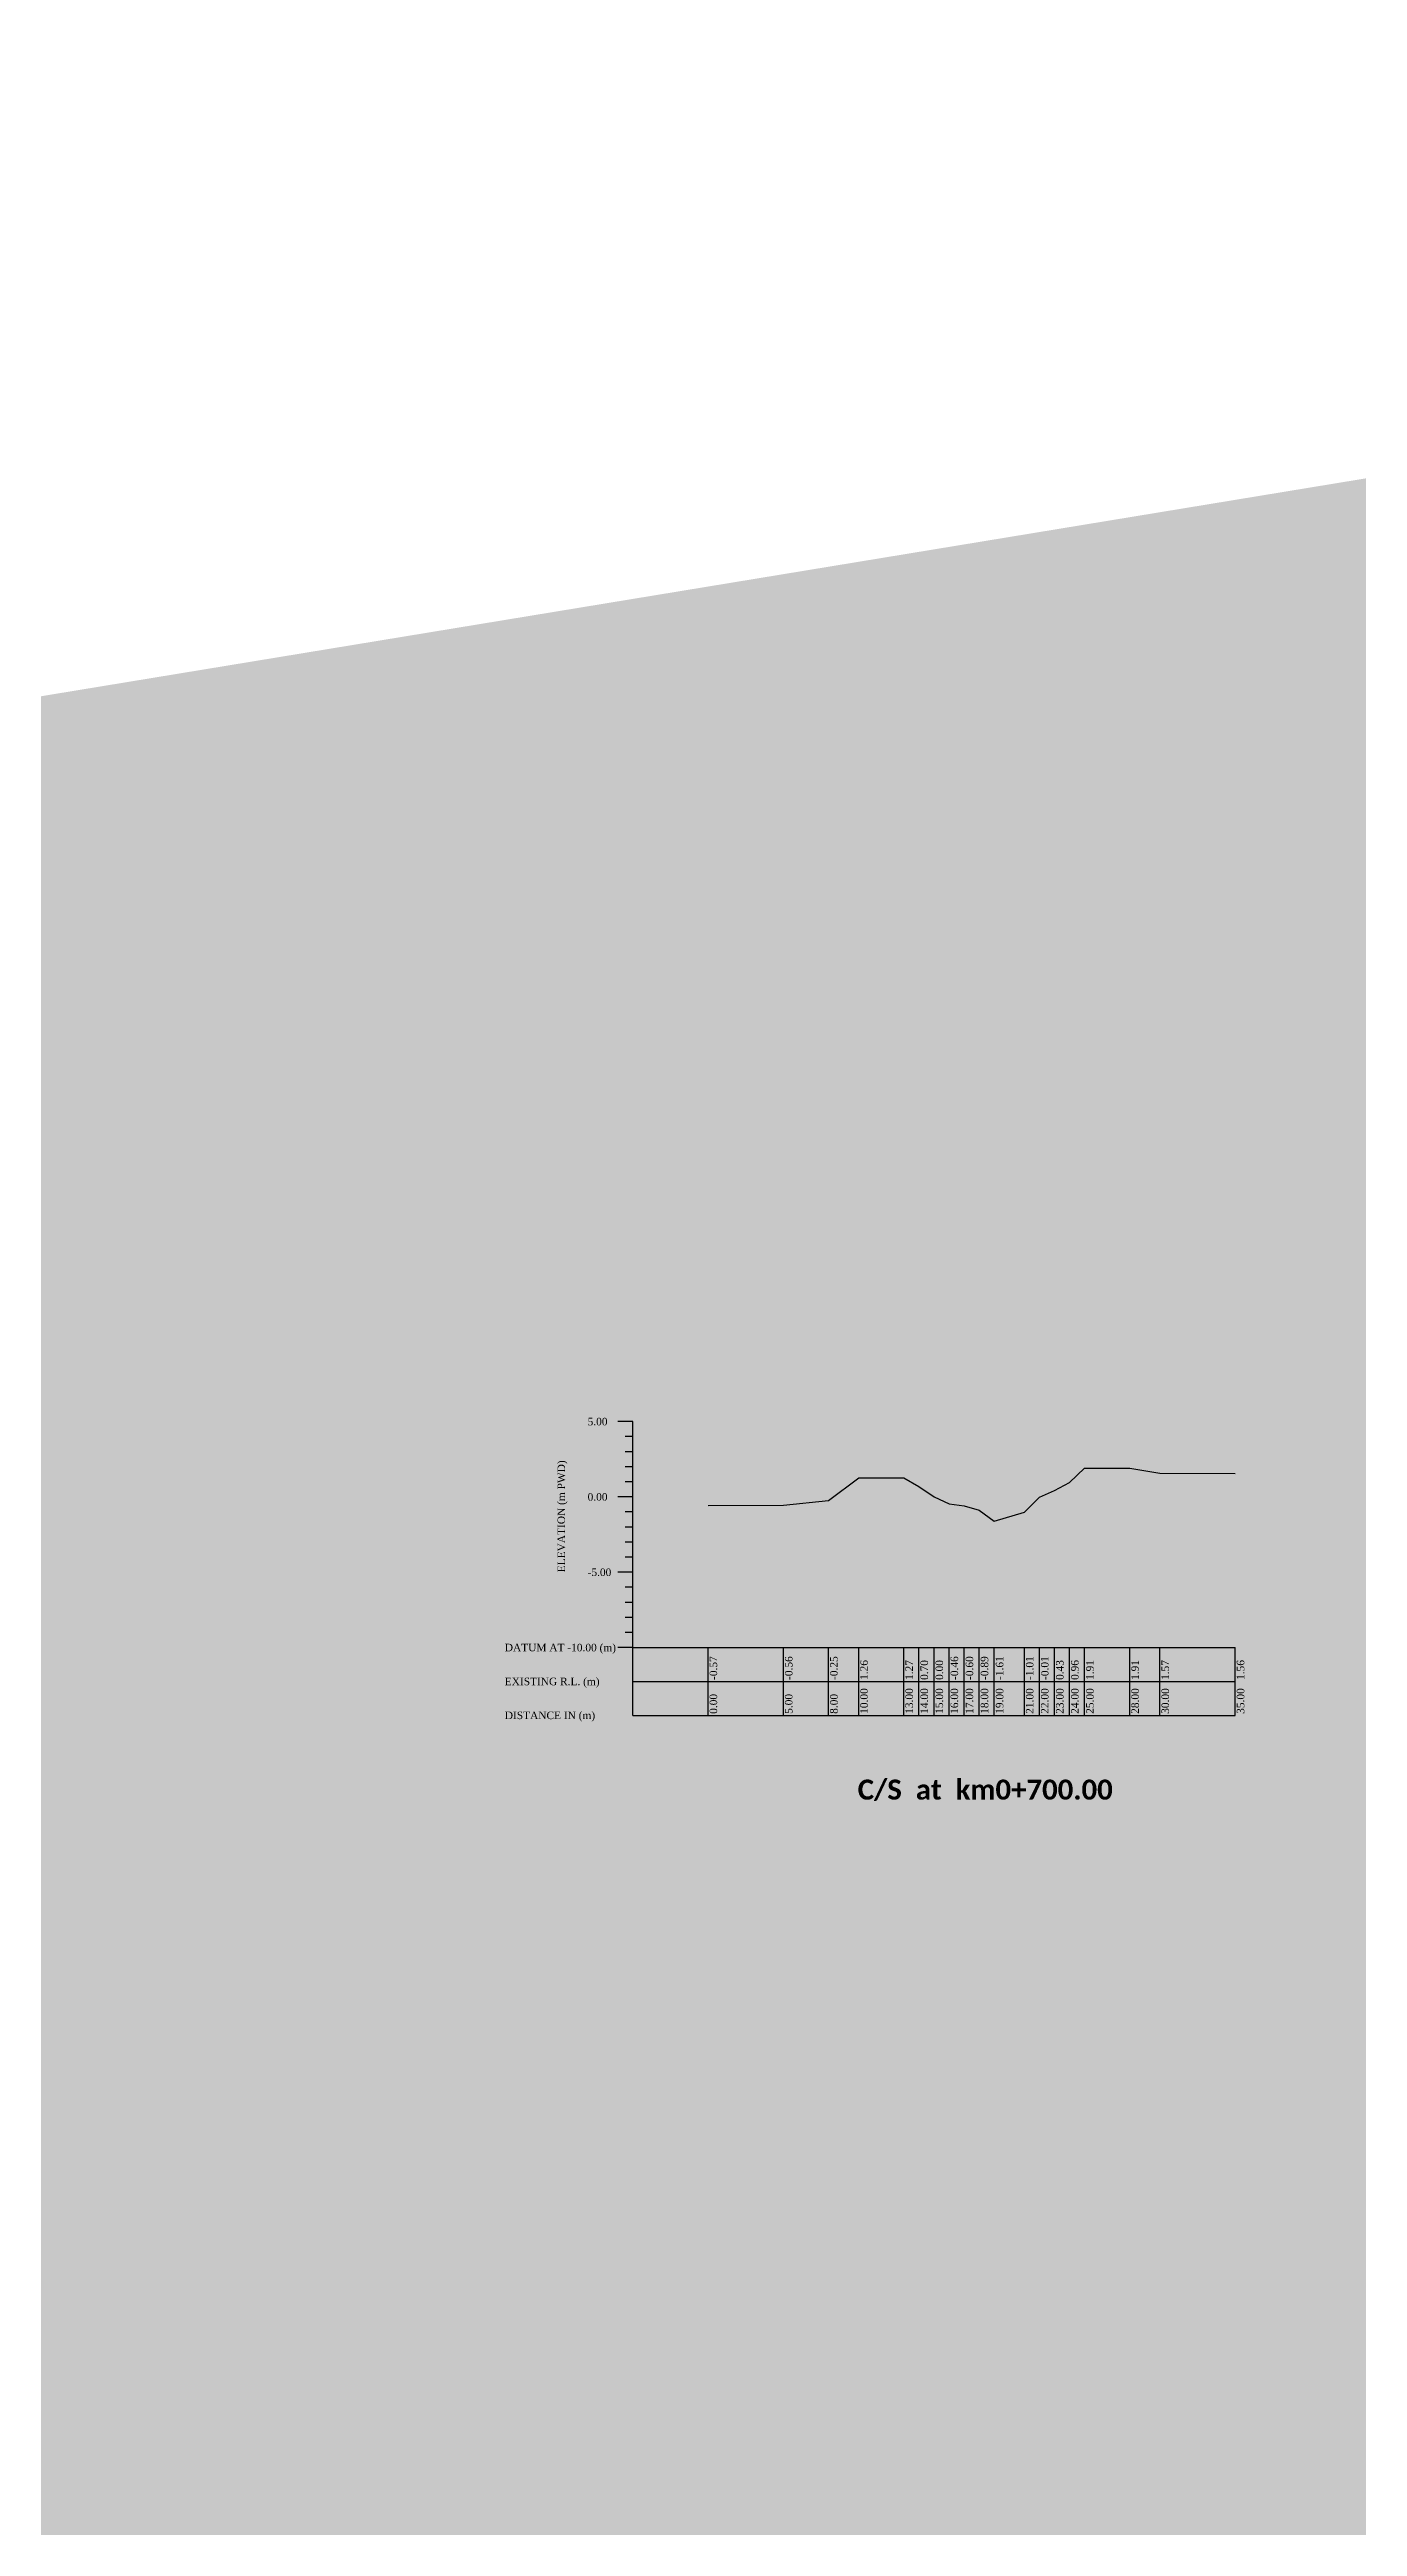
# Model space of a CAD drawing. Header units: metres. Extents: x -148477 to 178947, y -19024 to 2962.
# Drawn here: x 178686.7 to 178773.6, y 2797.2 to 2961.6 of the extents above; entities that cross this region are included whole.
import ezdxf

# ---------------------------------------------------------------- set-up
doc = ezdxf.new("R2010")
doc.units = ezdxf.units.M
doc.styles.add('liza', font='times.ttf', dxfattribs={"height": 2})
doc.styles.get("Standard").update_dxf_attribs({"font": 'times.ttf'})
doc.dimstyles.new('ISO-25', dxfattribs={"dimtxt": 2.5, "dimasz": 2.5, "dimexe": 1.25, "dimexo": 0.625, "dimtad": 1, "dimtxsty": 'Standard', "dimcen": 2.5, "dimadec": 0, "dimazin": 0, "dimtfac": 1, "dimtmove": 0, "dimatfit": 3, "dimfxl": 1, "dimarcsym": 0})

msp = doc.modelspace()

# ---------------------------------------------------------------- linework, layer by layer
at = {"color": 0, "linetype": 'ByBlock', "lineweight": -2, "ltscale": 0.5}
for p, q in [((178725.4579, 2870.5442), (178724.4579, 2870.5442)), ((178725.4579, 2851.0442), (178725.4579, 2870.5442)), ((178725.4579, 2869.5442), (178724.9579, 2869.5442)), ((178725.4579, 2868.5442), (178724.9579, 2868.5442)), ((178725.4579, 2867.5442), (178724.9579, 2867.5442)), ((178725.4579, 2865.5442), (178724.4579, 2865.5442)), ((178725.4579, 2866.5442), (178724.9579, 2866.5442)), ((178725.4579, 2864.5442), (178724.9579, 2864.5442)), ((178725.4579, 2863.5442), (178724.9579, 2863.5442)), ((178725.4579, 2862.5442), (178724.9579, 2862.5442)), ((178725.4579, 2860.5442), (178724.4579, 2860.5442)), ((178725.4579, 2861.5442), (178724.9579, 2861.5442)), ((178725.4579, 2859.5442), (178724.9579, 2859.5442)), ((178725.4579, 2858.5442), (178724.9579, 2858.5442)), ((178725.4579, 2857.5442), (178724.9579, 2857.5442)), ((178725.4579, 2856.5442), (178724.9579, 2856.5442)), ((178725.4579, 2855.5442), (178724.4579, 2855.5442)), ((178725.4579, 2855.5442), (178765.4579, 2855.5442)), ((178730.4579, 2851.0442), (178730.4579, 2855.5442)), ((178735.4579, 2851.0442), (178735.4579, 2855.5442)), ((178738.4579, 2851.0442), (178738.4579, 2855.5442)), ((178740.4579, 2851.0442), (178740.4579, 2855.5442)), ((178743.4579, 2851.0442), (178743.4579, 2855.5442)), ((178744.4579, 2851.0442), (178744.4579, 2855.5442)), ((178745.4579, 2851.0442), (178745.4579, 2855.5442)), ((178746.4579, 2851.0442), (178746.4579, 2855.5442)), ((178747.4579, 2851.0442), (178747.4579, 2855.5442)), ((178748.4579, 2851.0442), (178748.4579, 2855.5442)), ((178749.4579, 2851.0442), (178749.4579, 2855.5442)), ((178751.4579, 2851.0442), (178751.4579, 2855.5442)), ((178752.4579, 2851.0442), (178752.4579, 2855.5442)), ((178753.4579, 2851.0442), (178753.4579, 2855.5442)), ((178754.4579, 2851.0442), (178754.4579, 2855.5442)), ((178755.4579, 2851.0442), (178755.4579, 2855.5442)), ((178758.4579, 2851.0442), (178758.4579, 2855.5442)), ((178760.4579, 2851.0442), (178760.4579, 2855.5442)), ((178765.4579, 2851.0442), (178765.4579, 2855.5442)), ((178725.4579, 2853.2942), (178765.4579, 2853.2942)), ((178725.4579, 2851.0442), (178765.4579, 2851.0442))]:
    msp.add_line(p, q, dxfattribs=at)
msp.add_lwpolyline([(178730.4579, 2864.9742), (178735.4579, 2864.9842), (178738.4579, 2865.2942), (178740.4579, 2866.8042), (178743.4579, 2866.8142), (178744.4579, 2866.2442), (178745.4579, 2865.5442), (178746.4579, 2865.0842), (178747.4579, 2864.9442), (178748.4579, 2864.6542), (178749.4579, 2863.9342), (178751.4579, 2864.5342), (178752.4579, 2865.5342), (178753.4579, 2865.9742), (178754.4579, 2866.5042), (178755.4579, 2867.4542), (178758.4579, 2867.4542), (178760.4579, 2867.1142), (178765.4579, 2867.1042)], dxfattribs=at)

# ---------------------------------------------------------------- texts
at = {"color": 0, "linetype": 'ByBlock', "lineweight": -2, "ltscale": 0.5, "char_height": 0.5, "attachment_point": 1, "style": 'liza'}
for s, insert, width in [('5.00', (178722.4579, 2870.7942), 2), ('0.00', (178722.4579, 2865.7942), 2), ('-5.00', (178722.4579, 2860.7942), 2), ('DATUM AT -10.00 (m)', (178716.9579, 2855.7942), 7.5), ('EXISTING R.L. (m)', (178716.9579, 2853.5442), 7.5), ('DISTANCE IN (m)', (178716.9579, 2851.2942), 7.5)]:
    msp.add_mtext(s, dxfattribs=dict(at, insert=insert, width=width))
at = {"color": 0, "linetype": 'ByBlock', "lineweight": -2, "ltscale": 0.5, "char_height": 0.5, "attachment_point": 1, "rotation": 90, "style": 'liza'}
for s, insert, width in [('ELEVATION (m PWD)', (178720.4579, 2860.5442), 10), ('-0.57', (178730.5579, 2853.3942), 2.15), ('-0.56', (178735.5579, 2853.3942), 2.15), ('-0.25', (178738.5579, 2853.3942), 2.15), ('1.26', (178740.5579, 2853.3942), 2.15), ('1.27', (178743.5579, 2853.3942), 2.15), ('0.70', (178744.5579, 2853.3942), 2.15), ('0.00', (178745.5579, 2853.3942), 2.15), ('-0.46', (178746.5579, 2853.3942), 2.15), ('-0.60', (178747.5579, 2853.3942), 2.15), ('-0.89', (178748.5579, 2853.3942), 2.15), ('-1.61', (178749.5579, 2853.3942), 2.15), ('-1.01', (178751.5579, 2853.3942), 2.15), ('-0.01', (178752.5579, 2853.3942), 2.15), ('0.43', (178753.5579, 2853.3942), 2.15), ('0.96', (178754.5579, 2853.3942), 2.15), ('1.91', (178755.5579, 2853.3942), 2.15), ('1.91', (178758.5579, 2853.3942), 2.15), ('1.57', (178760.5579, 2853.3942), 2.15), ('1.56', (178765.5579, 2853.3942), 2.15), ('0.00', (178730.5579, 2851.1442), 2.15), ('5.00', (178735.5579, 2851.1442), 2.15), ('8.00', (178738.5579, 2851.1442), 2.15), ('10.00', (178740.5579, 2851.1442), 2.15), ('13.00', (178743.5579, 2851.1442), 2.15), ('14.00', (178744.5579, 2851.1442), 2.15), ('15.00', (178745.5579, 2851.1442), 2.15), ('16.00', (178746.5579, 2851.1442), 2.15), ('17.00', (178747.5579, 2851.1442), 2.15), ('18.00', (178748.5579, 2851.1442), 2.15), ('19.00', (178749.5579, 2851.1442), 2.15), ('21.00', (178751.5579, 2851.1442), 2.15), ('22.00', (178752.5579, 2851.1442), 2.15), ('23.00', (178753.5579, 2851.1442), 2.15), ('24.00', (178754.5579, 2851.1442), 2.15), ('25.00', (178755.5579, 2851.1442), 2.15), ('28.00', (178758.5579, 2851.1442), 2.15), ('30.00', (178760.5579, 2851.1442), 2.15), ('35.00', (178765.5579, 2851.1442), 2.15)]:
    msp.add_mtext(s, dxfattribs=dict(at, insert=insert, width=width))
at = {"color": 0, "linetype": 'ByBlock', "lineweight": -2, "insert": (178740.392, 2846.7803), "char_height": 1.326841, "width": 81.781813, "attachment_point": 1}
msp.add_mtext('{\\fCalibri|b1|i0|c0|p34;\\C256;C/S  at  km0+700.00}', dxfattribs=at)

# ---------------------------------------------------------------- leaders
at = {"lineweight": 18, "ltscale": 0.5}
msp.add_leader([(177947.2606, 2797.2092), (177952.2863, 2797.2092), (177957.4731, 2797.2037)], dimstyle='ISO-25', override={"dimasz": 1000, "dimclrd": 7}, dxfattribs=at)

doc.saveas('drawing.dxf')
